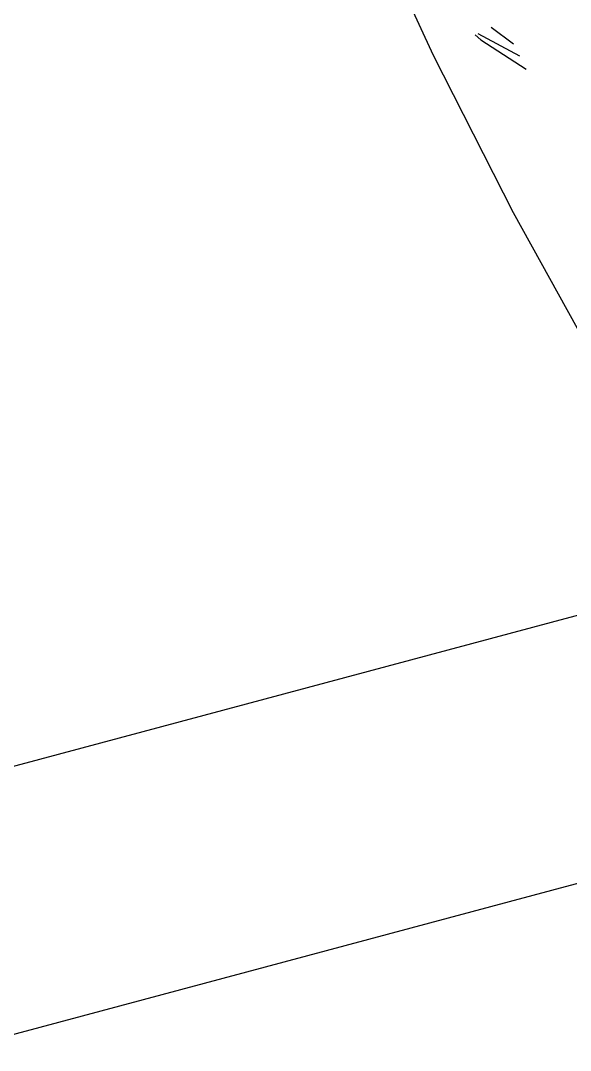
# Model space of a CAD drawing. Header units: inches. Extents: x 3324238 to 135265466, y -1036581 to 20094598.
# Drawn here: x 3354727.086 to 3354727.518, y -519088.59 to -519087.78 of the extents above; entities that cross this region are included whole.
import ezdxf

# ---------------------------------------------------------------- set-up
doc = ezdxf.new("R2010")
doc.units = ezdxf.units.IN
doc.header["$MEASUREMENT"] = 0

msp = doc.modelspace()

# ---------------------------------------------------------------- linework, layer by layer
for p, q in [((3354727.38105, -519087.74457, 0.00267), (3354727.40989, -519087.80724, 0.00267)), ((3354727.45542, -519087.78522, 0.00267), (3354727.47291, -519087.79832, 0.00267)), ((3354727.44281, -519087.79132, 0.00267), (3354727.44734, -519087.79512, 0.00267)), ((3354727.44496, -519087.79028, 0.00267), (3354727.47768, -519087.80773, 0.00267)), ((3354727.44734, -519087.79512, 0.00267), (3354727.48295, -519087.81811, 0.00267)), ((3354727.40989, -519087.80724, 0.00267), (3354727.47266, -519087.93093, 0.00267)), ((3354727.47266, -519087.93093, 0.00267), (3354727.52996, -519088.03424, 0.00267)), ((3354724.84855, -519088.96416, 0.00267), (3354727.59969, -519088.22696, 0.00267)), ((3354727.76316, -519088.39428, 0.00267), (3354724.98637, -519089.13835, 0.00267))]:
    msp.add_line(p, q)

doc.saveas('drawing.dxf')
